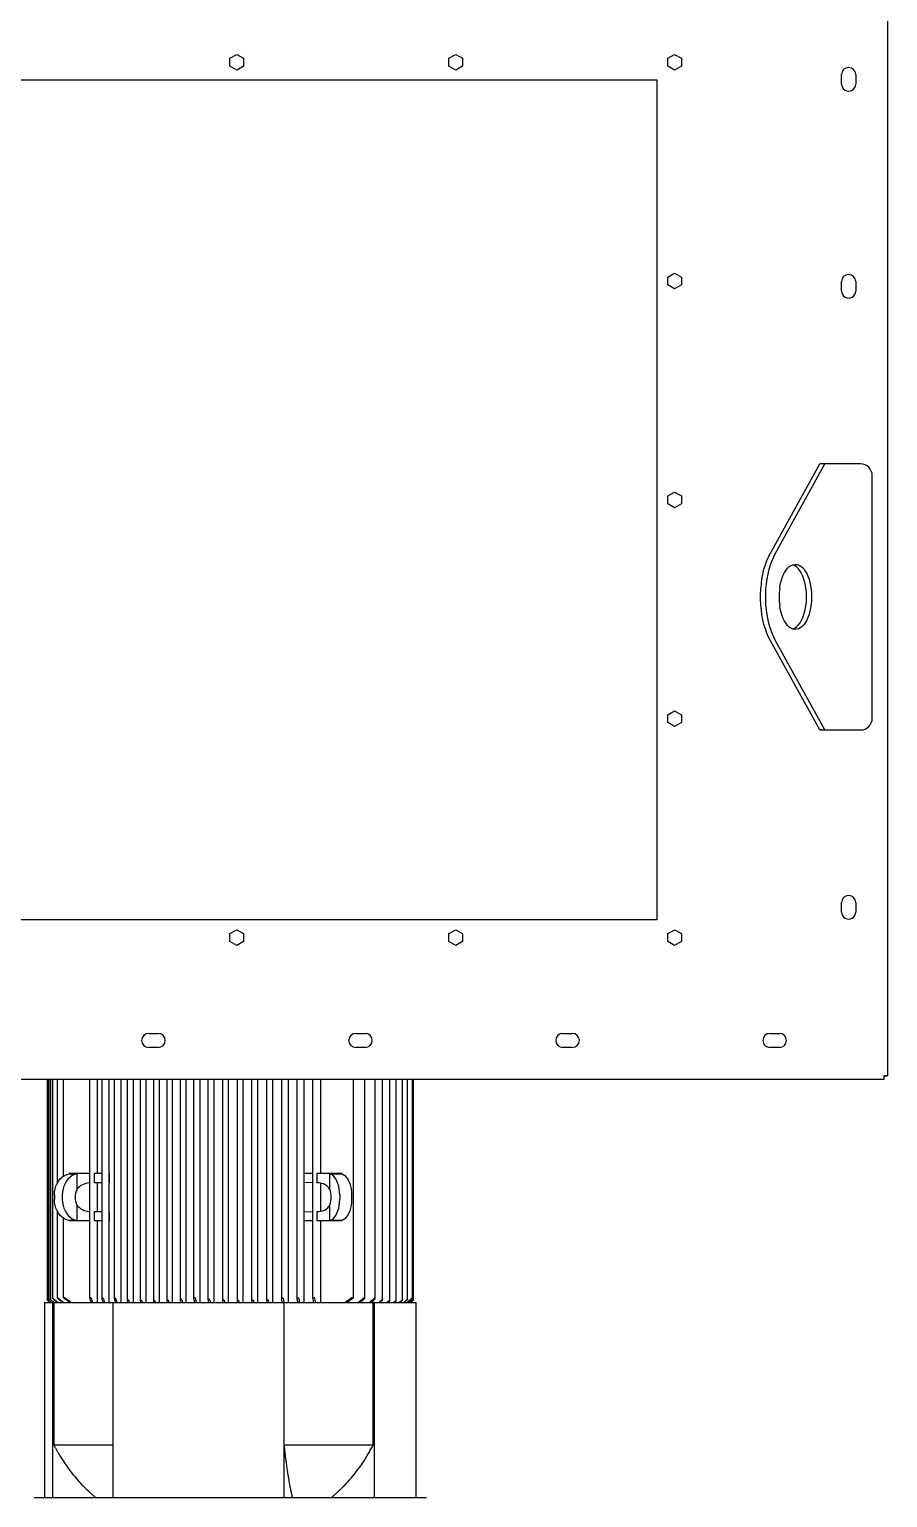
# Model space of a CAD drawing. Extents: x 28911 to 70911, y -59 to 29641.
# Drawn here: x 62774 to 63499, y 18962 to 20203 of the extents above; entities that cross this region are included whole.
import ezdxf

# ---------------------------------------------------------------- set-up
doc = ezdxf.new("R2010")
doc.units = 0
doc.header["$LTSCALE"] = 300
doc.header["$MEASUREMENT"] = 0
doc.styles.get("Standard").update_dxf_attribs({"font": 'STANDARD'})
doc.dimstyles.new('sc1a50_pollici', dxfattribs={"dimscale": 50, "dimtxt": 3, "dimasz": 3, "dimexe": 0, "dimexo": 0, "dimgap": 1, "dimtad": 1, "dimzin": 12, "dimdsep": 46, "dimtxsty": 'Standard', "dimblk": 'CLOSEDBLANK', "dimcen": 1, "dimclrd": 253, "dimclre": 253, "dimclrt": 2, "dimadec": 0, "dimazin": 3, "dimtfac": 1, "dimtmove": 0, "dimatfit": 1, "dimldrblk": 'CLOSEDBLANK', "dimfxl": 1, "dimtolj": 1, "dimtzin": 0, "dimarcsym": 0})

# ---------------------------------------------------------------- blocks, each defined once
blk = doc.blocks.new('A$Cedfd1987')
at = {"color": 7, "linetype": 'Continuous', "lineweight": 25}
for p, q in [((-421, 1533), (558.9, 1533)), ((558.9, 1530), (558.9, 1533)), ((559, 1529.9), (562, 1529.9)), ((562, 1529.9), (562, -404.9)), ((256.5, 1520), (51.5, 1520)), ((-287.5, 1506), (-279.5, 1506)), ((-112.5, 1506), (-104.5, 1506)), ((41.5, 1510), (41.5, 1480.1)), ((266.5, 1480.1), (266.5, 1510)), ((412.5, 1506), (420.5, 1506)), ((-279.5, 1494), (-287.5, 1494)), ((-104.5, 1494), (-112.5, 1494)), ((420.5, 1494), (412.5, 1494)), ((41.5, 1480), (41.5, 1477)), ((116.9, 1438.2), (41.6, 1480)), ((41.6, 1480), (41.6, 1479.4)), ((41.6, 1479.4), (41.6, 1475.6)), ((266.4, 1480), (191.1, 1438.2)), ((266.4, 1479.4), (266.4, 1480)), ((266.4, 1475.6), (266.4, 1479.4)), ((266.5, 1477), (266.5, 1480)), ((116.9, 1433.9), (41.6, 1475.6)), ((266.4, 1475.6), (191.1, 1433.9)), ((146.5, 1441.8), (146.5, 1441.8)), ((161.5, 1441.8), (161.5, 1441.8)), ((523, 1433.5), (523, 1441.5)), ((535, 1441.5), (535, 1433.5)), ((-304.6, 1353), (-301.3, 1358.7)), ((-301.3, 1358.7), (-294.7, 1358.7)), ((-294.7, 1358.7), (-291.4, 1353)), ((-119.6, 1353), (-116.3, 1358.7)), ((-116.3, 1358.7), (-109.7, 1358.7)), ((-109.7, 1358.7), (-106.4, 1353)), ((65.4, 1353), (68.7, 1358.7)), ((68.7, 1358.7), (75.3, 1358.7)), ((75.3, 1358.7), (78.6, 1353)), ((250.4, 1353), (253.7, 1358.7)), ((253.7, 1358.7), (260.3, 1358.7)), ((260.3, 1358.7), (263.6, 1353)), ((435.4, 1353), (438.7, 1358.7)), ((438.7, 1358.7), (445.3, 1358.7)), ((445.3, 1358.7), (448.6, 1353)), ((-301.3, 1347.2), (-304.6, 1353)), ((-294.7, 1347.2), (-301.3, 1347.2)), ((-291.4, 1353), (-294.7, 1347.2)), ((-116.3, 1347.2), (-119.6, 1353)), ((-109.7, 1347.2), (-116.3, 1347.2)), ((-106.4, 1353), (-109.7, 1347.2)), ((68.7, 1347.2), (65.4, 1353)), ((75.3, 1347.2), (68.7, 1347.2)), ((78.6, 1353), (75.3, 1347.2)), ((253.7, 1347.2), (250.4, 1353)), ((260.3, 1347.2), (253.7, 1347.2)), ((263.6, 1353), (260.3, 1347.2)), ((438.7, 1347.2), (435.4, 1353)), ((445.3, 1347.2), (438.7, 1347.2)), ((448.6, 1353), (445.3, 1347.2)), ((-283, 1338), (427, 1338)), ((-283, 628), (-283, 1338)), ((427, 1338), (427, 628)), ((523, 1258.5), (523, 1266.5)), ((535, 1266.5), (535, 1258.5)), ((-304.6, 1168), (-301.3, 1173.7)), ((-301.3, 1162.2), (-304.6, 1168)), ((-301.3, 1173.7), (-294.7, 1173.7)), ((-294.7, 1173.7), (-291.4, 1168)), ((-291.4, 1168), (-294.7, 1162.2)), ((435.4, 1168), (438.7, 1173.7)), ((438.7, 1162.2), (435.4, 1168)), ((438.7, 1173.7), (445.3, 1173.7)), ((445.3, 1173.7), (448.6, 1168)), ((448.6, 1168), (445.3, 1162.2)), ((-294.7, 1162.2), (-301.3, 1162.2)), ((445.3, 1162.2), (438.7, 1162.2)), ((915.5, 945.4), (915.5, 1143.4)), ((748.4, 1132.3), (562, 1132.3)), ((747.8, 1131.9), (562, 1131.9)), ((746.5, 1131.4), (562, 1131.4)), ((915.5, 1134.5), (750.5, 1134.5)), ((750.5, 1099.4), (750.5, 1134.5)), ((747.9, 1127.3), (562, 1127.3)), ((748.4, 1123), (562, 1123)), ((748.9, 1117.7), (562, 1117.7)), ((748.6, 1112.4), (562, 1112.4)), ((748.2, 1106.2), (562, 1106.2)), ((746.9, 1099.9), (562, 1099.9)), ((915.5, 1099.4), (750.5, 1099.4)), ((750.5, 1099.4), (750.5, 1098.3)), ((870.8, 1098.3), (750.5, 1098.3)), ((750.5, 1022.8), (750.5, 1098.3)), ((870.8, 1022.8), (870.8, 1098.3)), ((523, 1083.5), (523, 1091.5)), ((535, 1091.5), (535, 1083.5)), ((746.6, 1091.2), (562, 1091.2)), ((746.5, 1081.5), (562, 1081.5)), ((746.5, 1091.2), (746.5, 1090.7)), ((746.5, 1081.5), (746.5, 1080.7)), ((746.5, 1080.7), (746.5, 1079.9)), ((641.5, 1071.6), (641.5, 1061.6)), ((641.5, 1071.6), (641.8, 1071.6)), ((641.8, 1061.6), (641.8, 1071.6)), ((659.5, 1079.9), (663.5, 1079.9)), ((659.5, 1069.9), (663.5, 1069.9)), ((681.2, 1071.6), (681.2, 1061.6)), ((681.2, 1071.6), (681.5, 1071.6)), ((681.5, 1071.6), (681.5, 1061.6)), ((641.5, 1061.6), (641.8, 1061.6)), ((641.5, 1061.6), (641.5, 1050.5)), ((654.9, 1061.6), (641.8, 1061.6)), ((681.2, 1061.6), (668.1, 1061.6)), ((681.2, 1061.6), (681.5, 1061.6)), ((681.5, 1061.6), (681.5, 1050.5)), ((562, 1053.7), (641.5, 1053.7)), ((562, 1046.9), (746.7, 1046.9)), ((641.5, 1050.5), (649.5, 1050.5)), ((641.5, 1046.9), (641.5, 1039.6)), ((649.4, 1046.9), (649.2, 1039.6)), ((649.5, 1052.2), (649.5, 1050.5)), ((649.6, 1053.7), (673.4, 1053.7)), ((673.5, 1050.5), (673.5, 1052.2)), ((673.5, 1050.5), (681.5, 1050.5)), ((673.8, 1039.6), (673.6, 1046.9)), ((681.5, 1053.7), (750.5, 1053.7)), ((681.5, 1046.9), (681.5, 1039.6)), ((746.5, 1048.5), (746.5, 1048.3)), ((746.5, 1048.3), (746.5, 1046.9)), ((641.5, 1040), (562, 1040)), ((562, 1033.6), (747.4, 1033.6)), ((641.5, 1039.6), (649.2, 1039.6)), ((673.8, 1040), (649.2, 1040)), ((673.8, 1039.6), (681.5, 1039.6)), ((750.5, 1040), (681.5, 1040)), ((746.5, 1035), (746.5, 1034.3)), ((750.5, 1026.6), (562, 1026.6)), ((562, 1020.6), (747.7, 1020.6)), ((750.5, 1022.8), (870.8, 1022.8)), ((750.5, 1022.8), (750.5, 1022.6)), ((750.5, 1022.6), (915.5, 1022.6)), ((750.5, 878.6), (750.5, 1022.6)), ((750.5, 1013.5), (562, 1013.5)), ((562, 1008.1), (748.9, 1008.1)), ((750.5, 1000.7), (562, 1000.7)), ((562, 995.5), (749.3, 995.5)), ((-304.6, 983), (-301.3, 988.7)), ((-301.3, 977.2), (-304.6, 983)), ((-301.3, 988.7), (-294.7, 988.7)), ((-294.7, 988.7), (-291.4, 983)), ((-291.4, 983), (-294.7, 977.2)), ((435.4, 983), (438.7, 988.7)), ((438.7, 977.2), (435.4, 983)), ((438.7, 988.7), (445.3, 988.7)), ((445.3, 988.7), (448.6, 983)), ((448.6, 983), (445.3, 977.2)), ((750.5, 988.2), (562, 988.2)), ((562, 983.2), (749.5, 983.2)), ((-294.7, 977.2), (-301.3, 977.2)), ((445.3, 977.2), (438.7, 977.2)), ((750.5, 975.9), (562, 975.9)), ((562, 970.8), (749, 970.8)), ((750.5, 963.8), (562, 963.8)), ((562, 958.6), (748.4, 958.6)), ((750.5, 951.9), (562, 951.9)), ((562, 946.5), (747.1, 946.5)), ((915.5, 811.6), (915.5, 945.4)), ((750.5, 940.2), (562, 940.2)), ((562, 935.1), (748.3, 935.1)), ((750.5, 928.7), (562, 928.7)), ((562, 923.7), (748.8, 923.7)), ((523, 908.5), (523, 916.5)), ((535, 916.5), (535, 908.5)), ((750.5, 917.5), (562, 917.5)), ((562, 912.5), (749.3, 912.5)), ((750.5, 906.4), (562, 906.4)), ((562, 901.3), (748.9, 901.3)), ((750.5, 895.7), (562, 895.7)), ((562, 890.3), (748.4, 890.3)), ((750.5, 885.2), (562, 885.2)), ((562, 879.3), (747, 879.3)), ((641.5, 875), (562, 875)), ((649.1, 875.4), (641.5, 875.4)), ((641.5, 875.4), (641.5, 874.9)), ((641.5, 874.9), (649.1, 874.9)), ((649.1, 875.4), (649.1, 874.9)), ((673.9, 875), (649.1, 875)), ((681.5, 875.4), (673.9, 875.4)), ((673.9, 874.9), (673.9, 875.4)), ((673.9, 874.9), (681.5, 874.9)), ((681.5, 875.4), (681.5, 874.9)), ((750.5, 875), (681.5, 875)), ((746.5, 869.4), (746.5, 868.8)), ((915.5, 878.6), (750.5, 878.6)), ((750.5, 828.2), (750.5, 878.6)), ((870.8, 828.2), (870.8, 878.6)), ((562, 868.8), (746.6, 868.8)), ((641.5, 865.2), (562, 865.2)), ((562, 858.5), (746.5, 858.5)), ((641.5, 868.8), (641.5, 862.3)), ((641.5, 862.3), (649.4, 862.3)), ((641.5, 858.5), (641.5, 847.9)), ((649.3, 868.8), (649.4, 862.3)), ((673.6, 865.2), (649.4, 865.2)), ((673.6, 862.3), (673.7, 868.8)), ((673.6, 862.3), (681.5, 862.3)), ((681.5, 868.8), (681.5, 862.3)), ((750.5, 865.2), (681.5, 865.2)), ((681.5, 858.5), (681.5, 847.9)), ((746.5, 859.8), (746.5, 858.5)), ((641.5, 847.9), (641.8, 847.9)), ((641.5, 847.9), (641.5, 841.2)), ((641.8, 847.9), (654.9, 847.9)), ((641.8, 841.2), (641.8, 847.9)), ((668.1, 847.9), (681.2, 847.9)), ((681.2, 847.9), (681.2, 841.2)), ((681.2, 847.9), (681.5, 847.9)), ((681.5, 847.9), (681.5, 841.2)), ((562, 836.3), (643.9, 836.3)), ((641.5, 841.2), (641.8, 841.2)), ((659.5, 835.5), (663.5, 835.5)), ((679.1, 836.3), (746.5, 836.3)), ((681.2, 841.2), (681.5, 841.2)), ((746.5, 837.6), (746.5, 836.9)), ((746.5, 836.9), (746.5, 836.3)), ((562, 831.2), (649.7, 831.2)), ((562, 827.2), (746.8, 827.2)), ((562, 825.6), (748.1, 825.6)), ((562, 824), (748.5, 824)), ((562, 823.4), (748.9, 823.4)), ((562, 822.7), (748.4, 822.7)), ((659.5, 828.8), (663.5, 828.8)), ((673.3, 831.2), (746.5, 831.2)), ((746.5, 831.5), (746.5, 831.2)), ((750.5, 828.2), (870.8, 828.2)), ((750.5, 828.2), (750.5, 827.1)), ((750.5, 827.1), (915.5, 827.1)), ((750.5, 820.5), (750.5, 827.1)), ((750.5, 820.5), (915.5, 820.5))]:
    blk.add_line(p, q, dxfattribs=at)
at = {"color": 7, "linetype": 'Continuous', "lineweight": 25, "flags": 128}
for points in [[(146.5, 1441.8), (143.5, 1442.3), (140.7, 1443), (138, 1443.8), (135.6, 1444.8), (133.4, 1445.9), (131.4, 1447.2), (129.8, 1448.5), (128.4, 1449.9), (127.4, 1451.4), (126.8, 1453), (126.5, 1454.5), (126.6, 1456.1), (127, 1457.7), (127.8, 1459.2), (128.9, 1460.7), (130.4, 1462.1), (132.2, 1463.4), (134.2, 1464.6), (136.5, 1465.6), (139.1, 1466.6), (141.8, 1467.3), (144.7, 1467.9), (147.8, 1468.4), (150.9, 1468.7), (154, 1468.8), (157.1, 1468.7), (160.2, 1468.4), (163.3, 1467.9), (166.2, 1467.3), (168.9, 1466.6), (171.5, 1465.6), (173.8, 1464.6), (175.8, 1463.4), (177.6, 1462.1), (179.1, 1460.7), (180.2, 1459.2), (181, 1457.7), (181.4, 1456.1), (181.5, 1454.5), (181.2, 1453), (180.6, 1451.4), (179.6, 1449.9), (178.2, 1448.5), (176.6, 1447.2), (174.6, 1445.9), (172.4, 1444.8), (170, 1443.8), (167.3, 1443), (164.5, 1442.3), (161.5, 1441.8)], [(181.2, 1452.8), (181, 1453.3), (180.2, 1454.9), (179.1, 1456.3), (177.6, 1457.7), (175.8, 1459), (173.8, 1460.2), (171.5, 1461.3), (168.9, 1462.2), (166.2, 1463), (163.3, 1463.6), (160.2, 1464.1), (157.1, 1464.3), (154, 1464.4), (150.9, 1464.3), (147.8, 1464.1), (144.7, 1463.6), (141.8, 1463), (139.1, 1462.2), (136.5, 1461.3), (134.2, 1460.2), (132.2, 1459), (130.4, 1457.7), (128.9, 1456.3), (127.8, 1454.9), (127, 1453.3), (126.8, 1452.8)], [(191.1, 1438.2), (188, 1436.7), (184.7, 1435.3), (181.1, 1434), (177.3, 1432.9), (173.3, 1431.9), (169.2, 1431.2), (164.9, 1430.6), (160.6, 1430.2), (156.2, 1430), (151.8, 1430), (147.4, 1430.2), (143.1, 1430.6), (138.8, 1431.2), (134.7, 1431.9), (130.7, 1432.9), (126.9, 1434), (123.3, 1435.3), (120, 1436.7), (116.9, 1438.2)], [(191.1, 1433.9), (188, 1432.4), (184.7, 1430.9), (181.1, 1429.7), (177.3, 1428.5), (173.3, 1427.6), (169.2, 1426.8), (164.9, 1426.3), (160.6, 1425.9), (156.2, 1425.7), (151.8, 1425.7), (147.4, 1425.9), (143.1, 1426.3), (138.8, 1426.8), (134.7, 1427.6), (130.7, 1428.5), (126.9, 1429.7), (123.3, 1430.9), (120, 1432.4), (116.9, 1433.9)], [(641.8, 1071.6), (642.3, 1072.9), (643.3, 1074.2), (644.5, 1075.5), (646.1, 1076.6), (647.9, 1077.5), (649.9, 1078.4), (652.1, 1079), (654.5, 1079.5), (657, 1079.8), (659.5, 1079.9)], [(659.5, 1069.9), (657, 1069.8), (654.5, 1069.6), (652.1, 1069.1), (649.9, 1068.4), (647.9, 1067.6), (646.1, 1066.6), (644.5, 1065.5), (643.3, 1064.3), (642.3, 1063), (641.8, 1061.6)], [(663.5, 1079.9), (666, 1079.8), (668.5, 1079.5), (670.9, 1079), (673.1, 1078.4), (675.1, 1077.5), (676.9, 1076.6), (678.5, 1075.5), (679.7, 1074.2), (680.7, 1072.9), (681.2, 1071.6)], [(681.2, 1061.6), (680.7, 1063), (679.7, 1064.3), (678.5, 1065.5), (676.9, 1066.6), (675.1, 1067.6), (673.1, 1068.4), (670.9, 1069.1), (668.5, 1069.6), (666, 1069.8), (663.5, 1069.9)], [(641.8, 847.9), (642.3, 845.9), (643.3, 843.9), (644.5, 842.1), (646.1, 840.5), (647.9, 839), (649.9, 837.8), (652.1, 836.8), (654.5, 836.1), (657, 835.6), (659.5, 835.5)], [(663.5, 835.5), (666, 835.6), (668.5, 836.1), (670.9, 836.8), (673.1, 837.8), (675.1, 839), (676.9, 840.5), (678.5, 842.1), (679.7, 843.9), (680.7, 845.9), (681.2, 847.9)], [(659.5, 828.8), (657, 828.9), (654.5, 829.4), (652.1, 830.1), (649.9, 831.1), (647.9, 832.3), (646.1, 833.8), (644.5, 835.4), (643.3, 837.3), (642.3, 839.2), (641.8, 841.2)], [(681.2, 841.2), (680.7, 839.2), (679.7, 837.3), (678.5, 835.4), (676.9, 833.8), (675.1, 832.3), (673.1, 831.1), (670.9, 830.1), (668.5, 829.4), (666, 828.9), (663.5, 828.8)]]:
    blk.add_lwpolyline(points, dxfattribs=at)
at = {"color": 7, "linetype": 'Continuous', "lineweight": 25}
for centre, radius, start, end in [((51.5, 1510), 10, 90, 180), ((256.5, 1510), 10, 0, 90), ((-287.5, 1500), 6, 90, 270), ((-279.5, 1500), 6, 270, 90), ((-112.5, 1500), 6, 90, 270), ((-104.5, 1500), 6, 270, 90), ((412.5, 1500), 6, 90, 270), ((420.5, 1500), 6, 270, 90), ((154, 1495.2), 53.9, 261.9993, 278.0007), ((529, 1441.5), 6, 0, 180), ((529, 1433.5), 6, 180, 0), ((529, 1266.5), 6, 0, 180), ((529, 1258.5), 6, 180, 0), ((700.7, 1086.7), 64.1, 39.0772, 43.5336), ((700.7, 1086.4), 64.1, 39.0772, 43.5336), ((700.6, 1088.5), 64.2, 38.9779, 41.7969), ((700.7, 1088.4), 64.1, 38.9997, 41.6815), ((700.2, 1089.5), 64.4, 38.7015, 40.9053), ((700.3, 1089.4), 64.4, 38.746, 40.6768), ((700.6, 1083.6), 64.2, 38.9779, 41.7969), ((700.7, 1084), 64.1, 38.9997, 41.6815), ((700.2, 1079.9), 64.4, 38.7015, 40.9053), ((700.3, 1080.4), 64.4, 38.746, 40.6768), ((698.5, 1069.6), 65.6, 37.5696, 39.6828), ((697.2, 1063.8), 66.5, 36.7969, 38.841), ((699.5, 1075.2), 64.9, 38.2379, 39.816), ((698.6, 1070.4), 65.6, 37.6654, 39.2305), ((699.6, 1075.9), 64.8, 38.3066, 39.477), ((529, 1091.5), 6, 0, 180), ((529, 1083.5), 6, 180, 0), ((661.5, 1042.6), 20.1, 70.7459, 109.2541), ((728.7, 1091), 85.3, 283.7684, 284.7768), ((728.5, 1083), 88.4, 283.3761, 284.3854), ((728.9, 1080.4), 87.3, 283.5899, 284.3425), ((728.8, 1071.7), 89.5, 283.32, 284.0618), ((729, 1069.4), 88.7, 283.478, 284.0311), ((728.3, 1062.9), 92.9, 282.8285, 283.8341), ((728.5, 1060.8), 92.3, 282.9313, 283.8154), ((727.9, 1053.5), 95.6, 282.4387, 283.697), ((727.9, 1051.7), 95.3, 282.4891, 283.6883), ((726.8, 1046.4), 100.5, 281.7033, 283.6268), ((726.8, 1044.9), 100.5, 281.7033, 283.6268), ((727.9, 1028.5), 95.6, 282.4387, 283.697), ((727.9, 1029.7), 95.3, 282.4891, 283.6883), ((529, 916.5), 6, 0, 180), ((728.3, 1014.3), 92.9, 282.8285, 283.8341), ((728.5, 1015.2), 92.3, 282.9313, 283.8154), ((529, 908.5), 6, 180, 0), ((728.8, 999.6), 89.5, 283.3199, 284.0619), ((729, 1000.2), 88.7, 283.478, 284.0312), ((728.5, 987.3), 88.4, 283.3761, 284.3854), ((728.9, 987.7), 87.3, 283.5897, 284.3427), ((728.7, 974.7), 85.3, 283.7684, 284.7768), ((661.5, 860.3), 14, 241.7552, 298.2448), ((700.2, 865.5), 64.4, 319.0947, 321.2985), ((697.2, 868.2), 66.5, 321.159, 323.2031), ((698.5, 866.5), 65.6, 320.3172, 322.4304), ((698.6, 866.3), 65.6, 320.7695, 322.3346), ((699.5, 865.5), 64.9, 320.184, 321.7621), ((699.6, 865.5), 64.8, 320.523, 321.6934)]:
    blk.add_arc(centre, radius, start, end, dxfattribs=at)
for centre, major_axis, ratio, start_param, end_param in [((702.2, 1061.7), (-5, 66.3), 0.932331, 5.30968, 5.358636), ((665.7, 1017.4), (72, 90.8), 0.750027, 6.070073, 6.13231), ((688, 1040.1), (40.9, 74.9), 0.862353, 5.889334, 5.948702), ((747.1, 1090.5), (-0.66, 0.703), 0.401231, 6.118214, 6.16222), ((667.6, 990), (59.1, 107), 0.71086, 5.907846, 5.984427), ((680.4, 1018.9), (46.9, 87.5), 0.793681, 5.886633, 5.96406), ((669.1, 993.8), (57.8, 104.4), 0.720416, 5.908157, 5.979292), ((680.8, 1021), (47, 86.3), 0.799334, 5.893497, 5.956121), ((661.5, 1052.2), (12, 0), 0.944091, 2.156482, 3.141593), ((661.5, 1052.2), (12, 0), 0.944091, 0, 0.985111), ((667.6, 1066.2), (96.3, -6.8), 0.225015, 5.687331, 5.763912), ((669.1, 1064.1), (94.9, -6.4), 0.224142, 5.686841, 5.757976), ((747.1, 1034.4), (-0.57, 0.644), 0.67634, 1.177692, 1.221697), ((680.4, 1049.2), (83.8, -3.8), 0.219553, 5.635052, 5.712478), ((680.8, 1047.4), (83.4, -3.6), 0.218323, 5.647418, 5.710039), ((665.7, 1038.2), (99.1, -5.9), 0.201797, 5.68837, 5.750607), ((688, 1032.3), (76.4, -2.1), 0.212053, 5.616622, 5.675991), ((702.2, 1018.2), (62, 0.1), 0.211564, 5.556119, 5.605075), ((688, 892.5), (76.4, -2.1), 0.212053, 5.616622, 5.675991), ((702.2, 899), (62, 0.1), 0.21166, 5.556144, 5.6051), ((747.1, 869.6), (0.654, 0.699), 0.422981, 2.147292, 2.191298), ((680.4, 882.9), (83.8, -3.8), 0.219559, 5.635008, 5.712441), ((665.7, 895.5), (99.1, -5.9), 0.201821, 5.68838, 5.750617), ((680.8, 884), (83.4, -3.6), 0.218327, 5.647394, 5.710018), ((661.5, 858.8), (0, 13.1), 0.917179, 1.596305, 2.555907), ((661.5, 858.8), (0, 13.1), 0.917179, 3.727278, 4.686881), ((667.6, 876.4), (96.3, -6.8), 0.225015, 5.687331, 5.763912), ((669.1, 877.2), (94.9, -6.4), 0.224142, 5.686841, 5.757976), ((667.7, 927.4), (-59, 107), 0.710977, 3.440543, 3.517141), ((680.4, 903.2), (-46.9, 87.5), 0.793681, 3.460718, 3.538145), ((669.1, 924.3), (-57.8, 104.4), 0.720416, 3.445486, 3.516621), ((665.7, 909.4), (-72, 90.8), 0.750022, 3.292473, 3.354711), ((680.8, 901.7), (-47, 86.3), 0.799307, 3.468592, 3.531213), ((747.1, 832), (0.704, 0.741), 0.18939, 3.469973, 3.513979), ((688, 887.3), (-40.8, 74.9), 0.862363, 3.47611, 3.535479), ((702.2, 869.8), (5, 66.3), 0.932317, 4.065963, 4.114919)]:
    blk.add_ellipse(centre, major_axis=major_axis, ratio=ratio, start_param=start_param, end_param=end_param, dxfattribs=at)
for points, knots in [([(558.9, 1533), (558.9, 1533), (558.9, 1532.4), (558.9, 1530.8), (558.9, 1529.9)], [0, 0, 0, 0, 0.03258679, 0.07603585, 0.07603585, 0.07603585, 0.07603585]), ([(558.9, 1529.9), (559.8, 1529.9), (561.4, 1529.9), (562, 1529.9), (562, 1529.9)], [-0.07603585, -0.07603585, -0.07603585, -0.07603585, -0.03258679, 0, 0, 0, 0]), ([(41.6, 1480), (41.5, 1480), (41.4, 1480), (41.5, 1480), (41.5, 1480), (41.5, 1480.1)], [0, 0, 0, 0, 0.285714, 0.571429, 1, 1, 1, 1]), ([(266.4, 1480), (266.5, 1480), (266.6, 1480), (266.5, 1480), (266.5, 1480), (266.5, 1480.1)], [0, 0, 0, 0, 0.285714, 0.571429, 1, 1, 1, 1]), ([(41.5, 1477), (41.5, 1476.8), (41.5, 1476.2), (41.5, 1475.8), (41.6, 1475.6)], [0, 0, 0, 0, 0.464283, 1, 1, 1, 1]), ([(266.5, 1477), (266.5, 1476.8), (266.5, 1476.2), (266.5, 1475.8), (266.4, 1475.6)], [0, 0, 0, 0, 0.464259, 1, 1, 1, 1]), ([(746.5, 1131.4), (746.5, 1131.4), (746.5, 1131.4), (746.6, 1131.3), (746.7, 1131.1), (747, 1130.8), (747.1, 1130.6), (747.2, 1130.5)], [0, 0, 0, 0, 0.095006, 0.316176, 0.539231, 0.765221, 1, 1, 1, 1]), ([(747.2, 1130.8), (747.2, 1130.9), (747.1, 1130.9), (747, 1131.1), (746.9, 1131.2), (746.7, 1131.3), (746.7, 1131.3), (746.6, 1131.4), (746.6, 1131.4), (746.6, 1131.4)], [-0.1389503, -0.1389503, -0.1389503, -0.1389503, -0.1203772, -0.1203772, -0.079861, -0.079861, -0.0507151, -0.0507151, -0.0346219, -0.0346219, -0.0346219, -0.0346219]), ([(748.5, 1131.3), (748.4, 1131.3), (748.4, 1131.3), (748.3, 1131.5), (748.2, 1131.6), (748.1, 1131.7), (748, 1131.8), (747.9, 1131.8), (747.9, 1131.9), (747.9, 1131.9), (747.8, 1131.9), (747.8, 1131.9), (747.8, 1131.9), (747.8, 1131.9), (747.8, 1131.9), (747.8, 1131.9), (747.8, 1131.9), (747.9, 1131.9), (747.9, 1131.8), (747.9, 1131.8), (748, 1131.6), (748.1, 1131.6), (748.2, 1131.4), (748.3, 1131.3), (748.5, 1131.1), (748.5, 1131.1), (748.6, 1131)], [-0.6756283, -0.6756283, -0.6756283, -0.6756283, -0.6669232, -0.6669232, -0.6265449, -0.6265449, -0.5969464, -0.5969464, -0.568379, -0.568379, -0.5545614, -0.5545614, -0.5446944, -0.5446944, -0.5446944, -0.5353207, -0.5353207, -0.5221049, -0.5221049, -0.4956467, -0.4956467, -0.4637326, -0.4637326, -0.4185508, -0.4185508, -0.4025862, -0.4025862, -0.4025862, -0.4025862]), ([(748.9, 1131.7), (748.9, 1131.7), (748.9, 1131.7), (748.8, 1131.8), (748.7, 1131.9), (748.6, 1132), (748.6, 1132.1), (748.5, 1132.2), (748.4, 1132.2), (748.4, 1132.2), (748.4, 1132.3), (748.4, 1132.3), (748.4, 1132.3), (748.4, 1132.3), (748.4, 1132.3), (748.4, 1132.3), (748.4, 1132.3), (748.4, 1132.3), (748.4, 1132.2), (748.4, 1132.2), (748.4, 1132.2), (748.5, 1132.1), (748.6, 1132), (748.6, 1131.9), (748.8, 1131.7), (748.9, 1131.6), (749.1, 1131.4), (749.1, 1131.4), (749.1, 1131.4)], [-0.6673738, -0.6673738, -0.6673738, -0.6673738, -0.6672965, -0.6672965, -0.6276595, -0.6276595, -0.5982803, -0.5982803, -0.5697397, -0.5697397, -0.5557906, -0.5557906, -0.5457913, -0.5457913, -0.5457913, -0.5432265, -0.5432265, -0.5326634, -0.5326634, -0.5190394, -0.5190394, -0.4902051, -0.4902051, -0.4550604, -0.4550604, -0.4063988, -0.4063988, -0.3936816, -0.3936816, -0.3936816, -0.3936816]), ([(747.9, 1127.2), (747.9, 1127.2), (747.8, 1127.3), (747.8, 1127.2), (747.9, 1127.1), (748, 1126.9), (748.2, 1126.6), (748.4, 1126.4), (748.5, 1126.4)], [0, 0, 0, 0, 0.0748693, 0.1881329, 0.3015981, 0.528171, 0.7586454, 1, 1, 1, 1]), ([(748.6, 1126.6), (748.5, 1126.7), (748.5, 1126.8), (748.3, 1126.9), (748.2, 1127), (748.1, 1127.1), (748, 1127.2), (748, 1127.2), (748, 1127.2), (747.9, 1127.2)], [-0.1463821, -0.1463821, -0.1463821, -0.1463821, -0.1222287, -0.1222287, -0.0818504, -0.0818504, -0.0522519, -0.0522519, -0.043537, -0.043537, -0.043537, -0.043537]), ([(748.4, 1123), (748.4, 1123), (748.4, 1123), (748.4, 1122.9), (748.4, 1122.8), (748.5, 1122.6), (748.7, 1122.3), (748.8, 1122.2), (748.9, 1122.1)], [0, 0, 0, 0, 0.077406, 0.192407, 0.307376, 0.535883, 0.767169, 1, 1, 1, 1]), ([(749.1, 1122.4), (749, 1122.4), (749, 1122.5), (748.8, 1122.7), (748.7, 1122.8), (748.6, 1122.9), (748.6, 1122.9), (748.5, 1122.9), (748.5, 1122.9), (748.5, 1122.9)], [-0.1520205, -0.1520205, -0.1520205, -0.1520205, -0.1215051, -0.1215051, -0.0818682, -0.0818682, -0.0524889, -0.0524889, -0.0494017, -0.0494017, -0.0494017, -0.0494017]), ([(749.7, 1117.1), (749.6, 1117.2), (749.5, 1117.3), (749.3, 1117.4), (749.3, 1117.5), (749.1, 1117.6), (749.1, 1117.7), (749, 1117.7), (748.9, 1117.7), (748.9, 1117.7), (748.9, 1117.7), (748.9, 1117.7), (748.9, 1117.6), (748.9, 1117.6), (748.9, 1117.6), (748.9, 1117.6), (748.9, 1117.6), (748.9, 1117.6), (748.9, 1117.5), (748.9, 1117.5), (748.9, 1117.4), (749, 1117.4), (749.1, 1117.2), (749.2, 1117.1), (749.3, 1116.9), (749.3, 1116.9), (749.4, 1116.8)], [-0.1587518, -0.1587518, -0.1587518, -0.1587518, -0.1215952, -0.1215952, -0.0823111, -0.0823111, -0.0529333, -0.0529333, -0.0242705, -0.0242705, -0.0101439, -0.0101439, 0, 0, 0, 0.0029838, 0.0029838, 0.0124704, 0.0124704, 0.0257394, 0.0257394, 0.0545029, 0.0545029, 0.0890507, 0.0890507, 0.1132535, 0.1132535, 0.1132535, 0.1132535]), ([(749, 1105.6), (749, 1105.6), (749, 1105.6), (748.9, 1105.7), (748.8, 1105.9), (748.6, 1106), (748.5, 1106.1), (748.4, 1106.2), (748.3, 1106.2), (748.2, 1106.2), (748.2, 1106.2), (748.2, 1106.1), (748.1, 1106.1), (748.1, 1106.1), (748.1, 1106.1), (748.1, 1106.1), (748.1, 1106), (748.1, 1106), (748.1, 1106), (748.1, 1106), (748.2, 1105.9), (748.2, 1105.9), (748.2, 1105.8), (748.2, 1105.7), (748.4, 1105.5), (748.4, 1105.4), (748.5, 1105.3), (748.5, 1105.3), (748.5, 1105.3)], [-0.1757942, -0.1757942, -0.1757942, -0.1757942, -0.1714688, -0.1714688, -0.121462, -0.121462, -0.0816731, -0.0816731, -0.0522951, -0.0522951, -0.0238094, -0.0238094, -0.009937, -0.009937, 0, 0, 0, 0.0027078, 0.0027078, 0.0119578, 0.0119578, 0.0273138, 0.0273138, 0.056198, 0.056198, 0.0916791, 0.0916791, 0.098464, 0.098464, 0.098464, 0.098464]), ([(749.4, 1111.8), (749.3, 1111.9), (749.2, 1112.1), (749, 1112.2), (748.9, 1112.3), (748.8, 1112.4), (748.7, 1112.4), (748.6, 1112.4), (748.6, 1112.4), (748.6, 1112.4), (748.6, 1112.4), (748.5, 1112.4), (748.5, 1112.4), (748.5, 1112.3), (748.5, 1112.3), (748.5, 1112.3), (748.5, 1112.3), (748.5, 1112.3), (748.6, 1112.2), (748.6, 1112.2), (748.6, 1112.1), (748.6, 1112), (748.8, 1111.9), (748.8, 1111.8), (748.9, 1111.6), (749, 1111.6), (749, 1111.5)], [-0.1671105, -0.1671105, -0.1671105, -0.1671105, -0.121537, -0.121537, -0.0820211, -0.0820211, -0.0526418, -0.0526418, -0.0240587, -0.0240587, -0.0100487, -0.0100487, 0, 0, 0, 0.0023045, 0.0023045, 0.0128461, 0.0128461, 0.0263074, 0.0263074, 0.055103, 0.055103, 0.0899853, 0.0899853, 0.1059216, 0.1059216, 0.1059216, 0.1059216]), ([(747.8, 1099.3), (747.8, 1099.4), (747.7, 1099.4), (747.6, 1099.6), (747.5, 1099.7), (747.2, 1099.8), (747.2, 1099.9), (747, 1099.9), (747, 1099.9), (746.9, 1099.9), (746.8, 1099.9), (746.8, 1099.9), (746.8, 1099.8), (746.8, 1099.8), (746.8, 1099.8), (746.8, 1099.8), (746.8, 1099.8), (746.8, 1099.8), (746.8, 1099.7), (746.8, 1099.7), (746.8, 1099.7), (746.8, 1099.6), (746.8, 1099.5), (746.9, 1099.4), (747, 1099.3), (747, 1099.2), (747.1, 1099.1), (747.1, 1099.1), (747.1, 1099)], [-0.1887397, -0.1887397, -0.1887397, -0.1887397, -0.1752825, -0.1752825, -0.1221574, -0.1221574, -0.0809862, -0.0809862, -0.0513688, -0.0513688, -0.0230489, -0.0230489, -0.0095811, -0.0095811, 0, 0, 0, 0.0028077, 0.0028077, 0.0117501, 0.0117501, 0.0243104, 0.0243104, 0.0524223, 0.0524223, 0.0858691, 0.0858691, 0.0912229, 0.0912229, 0.0912229, 0.0912229]), ([(915.5, 1062.8), (915.2, 1063.1), (914.7, 1063.7), (914, 1064.6), (913.2, 1065.5), (912.4, 1066.4), (911.6, 1067.3), (910.8, 1068.2), (909.9, 1069.1), (909.1, 1070), (908.2, 1070.8), (907.3, 1071.7), (906.5, 1072.6), (904.2, 1074.9), (900.4, 1078.4), (894.7, 1083.1), (888.5, 1087.8), (883.5, 1091.1), (880, 1093.2), (878.2, 1094.3), (876.4, 1095.3), (874.6, 1096.3), (872.7, 1097.4), (871.4, 1098), (870.8, 1098.3)], [0, 0, 0, 0, 0.020528, 0.041193, 0.061995, 0.082935, 0.104014, 0.125231, 0.146586, 0.168081, 0.189715, 0.211489, 0.233403, 0.255458, 0.377619, 0.504226, 0.640398, 0.781464, 0.817165, 0.853152, 0.889429, 0.925994, 0.962851, 1, 1, 1, 1]), ([(747.5, 1090.6), (747.4, 1090.7), (747.4, 1090.7), (747.2, 1090.9), (747.1, 1091), (746.9, 1091.2), (746.8, 1091.2), (746.7, 1091.2), (746.6, 1091.2), (746.5, 1091.2), (746.5, 1091.2), (746.5, 1091.2)], [-0.1951069, -0.1951069, -0.1951069, -0.1951069, -0.1728265, -0.1728265, -0.1203593, -0.1203593, -0.079778, -0.079778, -0.0506341, -0.0506341, -0.0443977, -0.0443977, -0.0443977, -0.0443977]), ([(746.5, 1090.7), (746.5, 1090.6), (746.6, 1090.6), (746.6, 1090.5), (746.7, 1090.4), (746.7, 1090.3)], [0, 0, 0, 0, 0.1835743, 0.1835743, 0.4298653, 0.4298653, 0.4298653, 0.4298653]), ([(746.8, 1080.9), (746.8, 1081), (746.7, 1081.1), (746.7, 1081.1), (746.7, 1081.1), (746.6, 1081.1), (746.6, 1081.2), (746.6, 1081.2), (746.5, 1081.2), (746.5, 1081.3), (746.5, 1081.3), (746.5, 1081.3), (746.5, 1081.3)], [-0.20633632, -0.20633632, -0.20633632, -0.20633632, -0.18433551, -0.18433551, -0.18433551, -0.17407611, -0.17407611, -0.17407611, -0.15786406, -0.15786406, -0.15786406, -0.15645183, -0.15645183, -0.15645183, -0.15645183]), ([(746.5, 1046.9), (746.6, 1046.9), (746.6, 1046.9), (746.8, 1046.9), (746.8, 1046.9), (746.8, 1046.9)], [-0.41267791, -0.41267791, -0.41267791, -0.41267791, -0.38249216, -0.38249216, -0.36560108, -0.36560108, -0.36560108, -0.36560108]), ([(746.7, 1035.1), (746.7, 1035.1), (746.6, 1035.1), (746.6, 1035), (746.5, 1035), (746.5, 1035)], [0, 0, 0, 0, 0.2468284, 0.2468284, 0.4308367, 0.4308367, 0.4308367, 0.4308367]), ([(746.5, 1034.2), (746.5, 1034.2), (746.5, 1034.2), (746.6, 1034.1), (746.7, 1034), (746.9, 1033.8), (747, 1033.7), (747.2, 1033.6), (747.3, 1033.6), (747.4, 1033.6), (747.5, 1033.6), (747.5, 1033.7)], [-0.518281, -0.518281, -0.518281, -0.518281, -0.5092801, -0.5092801, -0.4748714, -0.4748714, -0.4246552, -0.4246552, -0.3813903, -0.3813903, -0.3699638, -0.3699638, -0.3699638, -0.3699638]), ([(747.1, 1022.1), (747.1, 1022.1), (747.1, 1022.1), (747, 1022), (747, 1022), (746.9, 1021.9), (746.8, 1021.8), (746.8, 1021.7), (746.8, 1021.7), (746.8, 1021.6), (746.8, 1021.6), (746.8, 1021.6), (746.8, 1021.6), (746.8, 1021.5), (746.8, 1021.5), (746.8, 1021.5), (746.8, 1021.4), (746.8, 1021.4), (746.8, 1021.2), (746.9, 1021.2), (747, 1021), (747, 1020.9), (747.2, 1020.8), (747.3, 1020.7), (747.5, 1020.6), (747.7, 1020.6), (747.8, 1020.6), (747.8, 1020.6), (747.8, 1020.6)], [-0.6445276, -0.6445276, -0.6445276, -0.6445276, -0.6330931, -0.6330931, -0.6034757, -0.6034757, -0.5751558, -0.5751558, -0.5616881, -0.5616881, -0.5521069, -0.5521069, -0.5521069, -0.5492992, -0.5492992, -0.5403568, -0.5403568, -0.5277965, -0.5277965, -0.4996847, -0.4996847, -0.4662378, -0.4662378, -0.4179871, -0.4179871, -0.3758931, -0.3758931, -0.371221, -0.371221, -0.371221, -0.371221]), ([(870.8, 1022.8), (871.2, 1022.9), (871.9, 1023), (873, 1023.1), (874, 1023.2), (875.1, 1023.3), (876.1, 1023.4), (877.2, 1023.5), (879.1, 1023.7), (881.8, 1024.1), (885.8, 1024.6), (890.2, 1025.2), (895.2, 1025.9), (900.4, 1026.8), (904.5, 1027.5), (907.3, 1028.1), (909.1, 1028.4), (910.8, 1028.8), (912.4, 1029.2), (914, 1029.5), (915, 1029.7), (915.5, 1029.9)], [0, 0, 0, 0, 0.021139, 0.042192, 0.063158, 0.084039, 0.104834, 0.125544, 0.146169, 0.218686, 0.289884, 0.394278, 0.495784, 0.622387, 0.744549, 0.788515, 0.831922, 0.874772, 0.917066, 0.958808, 1, 1, 1, 1]), ([(748.5, 1009.5), (748.5, 1009.5), (748.5, 1009.5), (748.4, 1009.5), (748.3, 1009.4), (748.2, 1009.3), (748.2, 1009.3), (748.2, 1009.1), (748.1, 1009.1), (748.1, 1009), (748.1, 1009), (748.1, 1009), (748.1, 1009), (748.1, 1008.9), (748.1, 1008.9), (748.1, 1008.9), (748.2, 1008.8), (748.2, 1008.7), (748.2, 1008.6), (748.2, 1008.5), (748.4, 1008.4), (748.4, 1008.3), (748.6, 1008.1), (748.7, 1008.1), (748.9, 1008.1), (749, 1008.1), (749, 1008.1)], [-0.6455772, -0.6455772, -0.6455772, -0.6455772, -0.6288486, -0.6288486, -0.5994706, -0.5994706, -0.5709849, -0.5709849, -0.5571125, -0.5571125, -0.5471755, -0.5471755, -0.5471755, -0.5444677, -0.5444677, -0.5352177, -0.5352177, -0.5198617, -0.5198617, -0.4909775, -0.4909775, -0.4554964, -0.4554964, -0.4062801, -0.4062801, -0.3712992, -0.3712992, -0.3712992, -0.3712992]), ([(749, 997), (748.9, 997), (748.9, 997), (748.8, 996.9), (748.7, 996.9), (748.6, 996.7), (748.6, 996.7), (748.6, 996.5), (748.6, 996.5), (748.5, 996.4), (748.5, 996.4), (748.5, 996.4), (748.5, 996.3), (748.5, 996.3), (748.5, 996.3), (748.5, 996.3), (748.6, 996.2), (748.6, 996.1), (748.6, 996), (748.6, 995.9), (748.8, 995.8), (748.8, 995.7), (749, 995.6), (749.1, 995.5), (749.3, 995.5), (749.3, 995.5), (749.4, 995.5)], [-0.6505482, -0.6505482, -0.6505482, -0.6505482, -0.6267176, -0.6267176, -0.5973383, -0.5973383, -0.5687552, -0.5687552, -0.5547452, -0.5547452, -0.5446965, -0.5446965, -0.5446965, -0.542392, -0.542392, -0.5318504, -0.5318504, -0.518389, -0.518389, -0.4895935, -0.4895935, -0.4547111, -0.4547111, -0.4064879, -0.4064879, -0.3774957, -0.3774957, -0.3774957, -0.3774957]), ([(749.4, 984.6), (749.3, 984.6), (749.2, 984.6), (749.1, 984.5), (749.1, 984.5), (749, 984.3), (748.9, 984.3), (748.9, 984.1), (748.9, 984.1), (748.9, 984), (748.9, 984), (748.9, 983.9), (748.9, 983.9), (748.9, 983.9), (748.9, 983.9), (748.9, 983.8), (748.9, 983.8), (748.9, 983.7), (748.9, 983.6), (749, 983.5), (749.1, 983.4), (749.2, 983.3), (749.3, 983.2), (749.4, 983.2), (749.6, 983.2), (749.6, 983.2), (749.7, 983.2)], [-0.6558191, -0.6558191, -0.6558191, -0.6558191, -0.6249394, -0.6249394, -0.5955616, -0.5955616, -0.5668988, -0.5668988, -0.5527722, -0.5527722, -0.5426283, -0.5426283, -0.5426283, -0.5396445, -0.5396445, -0.5301579, -0.5301579, -0.5168889, -0.5168889, -0.4881254, -0.4881254, -0.4535776, -0.4535776, -0.4060848, -0.4060848, -0.3837878, -0.3837878, -0.3837878, -0.3837878]), ([(748.9, 972.3), (748.9, 972.3), (748.9, 972.3), (748.8, 972.3), (748.7, 972.2), (748.6, 972.1), (748.6, 972.1), (748.5, 971.9), (748.4, 971.8), (748.4, 971.7), (748.4, 971.7), (748.4, 971.6), (748.4, 971.6), (748.4, 971.5), (748.4, 971.5), (748.4, 971.5), (748.4, 971.5), (748.4, 971.4), (748.4, 971.3), (748.4, 971.3), (748.4, 971.2), (748.5, 971.1), (748.6, 971), (748.6, 970.9), (748.8, 970.8), (748.9, 970.8), (749.1, 970.8), (749.1, 970.8), (749.1, 970.8)], [-0.6673738, -0.6673738, -0.6673738, -0.6673738, -0.6672965, -0.6672965, -0.6276595, -0.6276595, -0.5982803, -0.5982803, -0.5697397, -0.5697397, -0.5557906, -0.5557906, -0.5457913, -0.5457913, -0.5457913, -0.5432265, -0.5432265, -0.5326634, -0.5326634, -0.5190394, -0.5190394, -0.4902051, -0.4902051, -0.4550604, -0.4550604, -0.4063988, -0.4063988, -0.3936816, -0.3936816, -0.3936816, -0.3936816]), ([(748.5, 960.1), (748.4, 960.1), (748.4, 960.1), (748.3, 960.1), (748.2, 960), (748.1, 959.9), (748, 959.9), (747.9, 959.7), (747.9, 959.6), (747.9, 959.5), (747.8, 959.4), (747.8, 959.4), (747.8, 959.3), (747.8, 959.3), (747.8, 959.3), (747.8, 959.2), (747.8, 959.2), (747.9, 959.1), (747.9, 959), (747.9, 958.9), (748, 958.8), (748.1, 958.8), (748.2, 958.7), (748.3, 958.6), (748.5, 958.6), (748.5, 958.6), (748.6, 958.7)], [-0.6756283, -0.6756283, -0.6756283, -0.6756283, -0.6669232, -0.6669232, -0.6265449, -0.6265449, -0.5969464, -0.5969464, -0.568379, -0.568379, -0.5545614, -0.5545614, -0.5446944, -0.5446944, -0.5446944, -0.5353207, -0.5353207, -0.5221049, -0.5221049, -0.4956467, -0.4956467, -0.4637326, -0.4637326, -0.4185508, -0.4185508, -0.4025862, -0.4025862, -0.4025862, -0.4025862]), ([(747.2, 948), (747.2, 948), (747.1, 948), (747, 947.9), (746.9, 947.9), (746.7, 947.7), (746.7, 947.7), (746.6, 947.5), (746.6, 947.4), (746.5, 947.3), (746.5, 947.2), (746.5, 947.2), (746.5, 947.1), (746.5, 947.1), (746.5, 947.1), (746.5, 947.1), (746.5, 947.1), (746.5, 947), (746.5, 947), (746.5, 946.9), (746.6, 946.8), (746.6, 946.7), (746.7, 946.6), (746.8, 946.6), (747, 946.5), (747.1, 946.5), (747.2, 946.5), (747.2, 946.5), (747.2, 946.5)], [-0.1389503, -0.1389503, -0.1389503, -0.1389503, -0.1203772, -0.1203772, -0.079861, -0.079861, -0.0507151, -0.0507151, -0.0227816, -0.0227816, -0.0094905, -0.0094905, 0, 0, 0, 0.0021589, 0.0021589, 0.0121373, 0.0121373, 0.024985, 0.024985, 0.0534635, 0.0534635, 0.0877565, 0.0877565, 0.1377104, 0.1377104, 0.1392588, 0.1392588, 0.1392588, 0.1392588]), ([(748.6, 936.6), (748.5, 936.6), (748.5, 936.6), (748.3, 936.5), (748.2, 936.4), (748.1, 936.3), (748, 936.2), (747.9, 936.1), (747.9, 936), (747.9, 935.8), (747.8, 935.8), (747.8, 935.7), (747.8, 935.7), (747.8, 935.6), (747.8, 935.6), (747.8, 935.6), (747.8, 935.5), (747.9, 935.5), (747.9, 935.4), (747.9, 935.3), (748, 935.2), (748.1, 935.2), (748.2, 935.1), (748.3, 935.1), (748.4, 935.1), (748.5, 935.1), (748.5, 935.1)], [-0.1463821, -0.1463821, -0.1463821, -0.1463821, -0.1222287, -0.1222287, -0.0818504, -0.0818504, -0.0522519, -0.0522519, -0.0236846, -0.0236846, -0.009867, -0.009867, 0, 0, 0, 0.0093737, 0.0093737, 0.0225896, 0.0225896, 0.0490477, 0.0490477, 0.0809618, 0.0809618, 0.1261437, 0.1261437, 0.1278714, 0.1278714, 0.1278714, 0.1278714]), ([(749.1, 925.2), (749, 925.2), (749, 925.2), (748.8, 925.1), (748.7, 925), (748.6, 924.8), (748.6, 924.8), (748.5, 924.6), (748.4, 924.5), (748.4, 924.4), (748.4, 924.3), (748.4, 924.3), (748.4, 924.2), (748.4, 924.2), (748.4, 924.2), (748.4, 924.2), (748.4, 924.1), (748.4, 924.1), (748.4, 924), (748.4, 924), (748.4, 923.9), (748.5, 923.9), (748.6, 923.8), (748.6, 923.7), (748.8, 923.7), (748.8, 923.7), (748.9, 923.7)], [-0.1520205, -0.1520205, -0.1520205, -0.1520205, -0.1215051, -0.1215051, -0.0818682, -0.0818682, -0.0524889, -0.0524889, -0.0239484, -0.0239484, -0.0099992, -0.0099992, 0, 0, 0, 0.0025649, 0.0025649, 0.013128, 0.013128, 0.0267519, 0.0267519, 0.0555862, 0.0555862, 0.0907309, 0.0907309, 0.1216297, 0.1216297, 0.1216297, 0.1216297]), ([(749.7, 914), (749.6, 914), (749.5, 913.9), (749.3, 913.8), (749.3, 913.8), (749.1, 913.6), (749.1, 913.5), (749, 913.4), (748.9, 913.3), (748.9, 913.1), (748.9, 913.1), (748.9, 913), (748.9, 913), (748.9, 913), (748.9, 912.9), (748.9, 912.9), (748.9, 912.9), (748.9, 912.9), (748.9, 912.8), (748.9, 912.8), (748.9, 912.7), (749, 912.6), (749.1, 912.5), (749.2, 912.5), (749.3, 912.5), (749.3, 912.5), (749.4, 912.5)], [-0.1587518, -0.1587518, -0.1587518, -0.1587518, -0.1215952, -0.1215952, -0.0823111, -0.0823111, -0.0529333, -0.0529333, -0.0242705, -0.0242705, -0.0101439, -0.0101439, 0, 0, 0, 0.0029838, 0.0029838, 0.0124704, 0.0124704, 0.0257394, 0.0257394, 0.0545029, 0.0545029, 0.0890507, 0.0890507, 0.1132535, 0.1132535, 0.1132535, 0.1132535]), ([(749.4, 902.8), (749.3, 902.8), (749.2, 902.7), (749, 902.6), (748.9, 902.5), (748.8, 902.4), (748.7, 902.3), (748.6, 902.1), (748.6, 902), (748.6, 901.9), (748.6, 901.8), (748.5, 901.8), (748.5, 901.7), (748.5, 901.7), (748.5, 901.7), (748.5, 901.7), (748.5, 901.7), (748.5, 901.6), (748.6, 901.6), (748.6, 901.5), (748.6, 901.5), (748.6, 901.4), (748.8, 901.3), (748.8, 901.3), (748.9, 901.3), (749, 901.3), (749, 901.3)], [-0.1671105, -0.1671105, -0.1671105, -0.1671105, -0.121537, -0.121537, -0.0820211, -0.0820211, -0.0526418, -0.0526418, -0.0240587, -0.0240587, -0.0100487, -0.0100487, 0, 0, 0, 0.0023045, 0.0023045, 0.0128461, 0.0128461, 0.0263074, 0.0263074, 0.055103, 0.055103, 0.0899853, 0.0899853, 0.1059216, 0.1059216, 0.1059216, 0.1059216]), ([(749, 891.8), (749, 891.8), (749, 891.8), (748.9, 891.8), (748.8, 891.7), (748.6, 891.6), (748.5, 891.5), (748.4, 891.3), (748.3, 891.2), (748.2, 891), (748.2, 891), (748.2, 890.8), (748.1, 890.8), (748.1, 890.7), (748.1, 890.7), (748.1, 890.7), (748.1, 890.7), (748.1, 890.6), (748.1, 890.6), (748.1, 890.6), (748.2, 890.5), (748.2, 890.5), (748.2, 890.4), (748.2, 890.4), (748.4, 890.3), (748.4, 890.3), (748.5, 890.3), (748.5, 890.3), (748.5, 890.3)], [-0.1757942, -0.1757942, -0.1757942, -0.1757942, -0.1714688, -0.1714688, -0.121462, -0.121462, -0.0816731, -0.0816731, -0.0522951, -0.0522951, -0.0238094, -0.0238094, -0.009937, -0.009937, 0, 0, 0, 0.0027078, 0.0027078, 0.0119578, 0.0119578, 0.0273138, 0.0273138, 0.056198, 0.056198, 0.0916791, 0.0916791, 0.098464, 0.098464, 0.098464, 0.098464]), ([(747.5, 870.3), (747.4, 870.3), (747.4, 870.3), (747.2, 870.2), (747.1, 870.1), (746.9, 869.9), (746.8, 869.8), (746.7, 869.6), (746.6, 869.6), (746.5, 869.5), (746.5, 869.4), (746.5, 869.4)], [-0.1951069, -0.1951069, -0.1951069, -0.1951069, -0.1728265, -0.1728265, -0.1203593, -0.1203593, -0.079778, -0.079778, -0.0506341, -0.0506341, -0.0443977, -0.0443977, -0.0443977, -0.0443977]), ([(747.8, 880.8), (747.8, 880.8), (747.7, 880.8), (747.6, 880.7), (747.5, 880.7), (747.2, 880.5), (747.2, 880.4), (747, 880.2), (747, 880.1), (746.9, 880), (746.8, 879.9), (746.8, 879.8), (746.8, 879.7), (746.8, 879.7), (746.8, 879.6), (746.8, 879.6), (746.8, 879.6), (746.8, 879.6), (746.8, 879.6), (746.8, 879.5), (746.8, 879.5), (746.8, 879.5), (746.8, 879.4), (746.9, 879.4), (747, 879.3), (747, 879.3), (747.1, 879.3), (747.1, 879.3), (747.1, 879.3)], [-0.1887397, -0.1887397, -0.1887397, -0.1887397, -0.1752825, -0.1752825, -0.1221574, -0.1221574, -0.0809862, -0.0809862, -0.0513688, -0.0513688, -0.0230489, -0.0230489, -0.0095811, -0.0095811, 0, 0, 0, 0.0028077, 0.0028077, 0.0117501, 0.0117501, 0.0243104, 0.0243104, 0.0524223, 0.0524223, 0.0858691, 0.0858691, 0.0912229, 0.0912229, 0.0912229, 0.0912229]), ([(746.5, 868.8), (746.5, 868.8), (746.6, 868.8), (746.6, 868.8), (746.7, 868.8), (746.7, 868.8)], [0, 0, 0, 0, 0.1835743, 0.1835743, 0.4298653, 0.4298653, 0.4298653, 0.4298653]), ([(746.8, 860), (746.8, 860), (746.7, 859.9), (746.6, 859.9), (746.5, 859.9), (746.5, 859.8)], [-0.20633632, -0.20633632, -0.20633632, -0.20633632, -0.17407611, -0.17407611, -0.15645183, -0.15645183, -0.15645183, -0.15645183]), ([(870.8, 828.2), (871.2, 828.4), (871.9, 828.8), (873, 829.4), (874, 829.9), (875.1, 830.5), (876.1, 831.1), (877.2, 831.7), (879.1, 832.8), (881.8, 834.4), (885.8, 837), (890.2, 840), (895.2, 843.9), (900.4, 848.2), (904.5, 852), (907.3, 854.8), (909.1, 856.6), (910.8, 858.4), (912.4, 860.2), (914, 862), (915, 863.2), (915.5, 863.8)], [0, 0, 0, 0, 0.021139, 0.042192, 0.063158, 0.084039, 0.104834, 0.125544, 0.146169, 0.218686, 0.289884, 0.394278, 0.495784, 0.622387, 0.744549, 0.788515, 0.831922, 0.874772, 0.917066, 0.958808, 1, 1, 1, 1]), ([(746.5, 836.8), (746.6, 836.9), (746.6, 836.9), (746.8, 837.1), (746.8, 837.1), (746.8, 837.2)], [-0.4126779, -0.4126779, -0.4126779, -0.4126779, -0.38249215, -0.38249215, -0.36560107, -0.36560107, -0.36560107, -0.36560107]), ([(746.5, 831.2), (746.5, 831.2), (746.5, 831.2), (746.6, 831.3), (746.7, 831.3), (746.9, 831.5), (747, 831.6), (747.2, 831.8), (747.3, 831.9), (747.4, 832.1), (747.5, 832.1), (747.5, 832.1)], [-0.518281, -0.518281, -0.518281, -0.518281, -0.5092801, -0.5092801, -0.4748714, -0.4748714, -0.4246552, -0.4246552, -0.3813903, -0.3813903, -0.3699638, -0.3699638, -0.3699638, -0.3699638]), ([(746.7, 831.8), (746.7, 831.8), (746.6, 831.7), (746.6, 831.6), (746.5, 831.5), (746.5, 831.5)], [0, 0, 0, 0, 0.2468284, 0.2468284, 0.4308367, 0.4308367, 0.4308367, 0.4308367]), ([(747.1, 827.8), (747.1, 827.7), (747.1, 827.7), (747, 827.6), (747, 827.5), (746.9, 827.4), (746.8, 827.3), (746.8, 827.3), (746.8, 827.3), (746.8, 827.2), (746.8, 827.2), (746.8, 827.2), (746.8, 827.2), (746.8, 827.2), (746.8, 827.2), (746.8, 827.2), (746.8, 827.2), (746.8, 827.2), (746.8, 827.2), (746.9, 827.2), (747, 827.3), (747, 827.3), (747.2, 827.5), (747.3, 827.6), (747.5, 827.8), (747.7, 827.9), (747.8, 828), (747.8, 828.1), (747.8, 828.1)], [-0.6445276, -0.6445276, -0.6445276, -0.6445276, -0.6330931, -0.6330931, -0.6034757, -0.6034757, -0.5751558, -0.5751558, -0.5616881, -0.5616881, -0.5521069, -0.5521069, -0.5521069, -0.5492992, -0.5492992, -0.5403568, -0.5403568, -0.5277965, -0.5277965, -0.4996847, -0.4996847, -0.4662378, -0.4662378, -0.4179871, -0.4179871, -0.3758931, -0.3758931, -0.371221, -0.371221, -0.371221, -0.371221]), ([(748.5, 826.2), (748.5, 826.1), (748.5, 826.1), (748.4, 826), (748.3, 825.9), (748.2, 825.8), (748.2, 825.7), (748.2, 825.6), (748.1, 825.6), (748.1, 825.6), (748.1, 825.6), (748.1, 825.6), (748.1, 825.6), (748.1, 825.6), (748.1, 825.6), (748.1, 825.6), (748.2, 825.6), (748.2, 825.6), (748.2, 825.6), (748.2, 825.6), (748.4, 825.7), (748.4, 825.8), (748.6, 826), (748.7, 826.1), (748.9, 826.3), (749, 826.4), (749, 826.5)], [-0.6455772, -0.6455772, -0.6455772, -0.6455772, -0.6288486, -0.6288486, -0.5994706, -0.5994706, -0.5709849, -0.5709849, -0.5571125, -0.5571125, -0.5471755, -0.5471755, -0.5471755, -0.5444677, -0.5444677, -0.5352177, -0.5352177, -0.5198617, -0.5198617, -0.4909775, -0.4909775, -0.4554964, -0.4554964, -0.4062801, -0.4062801, -0.3712992, -0.3712992, -0.3712992, -0.3712992]), ([(748.9, 823.3), (748.8, 823.3), (748.7, 823.1), (748.5, 822.9), (748.4, 822.7), (748.4, 822.7), (748.4, 822.7)], [0, 0, 0, 0, 0.290818, 0.579785, 0.865323, 1, 1, 1, 1]), ([(749, 824.6), (748.9, 824.5), (748.9, 824.5), (748.8, 824.3), (748.7, 824.3), (748.6, 824.1), (748.6, 824.1), (748.6, 824), (748.6, 824), (748.5, 824), (748.5, 824), (748.5, 824), (748.5, 824), (748.5, 824), (748.5, 824), (748.5, 824), (748.6, 824), (748.6, 824), (748.6, 824), (748.6, 824), (748.8, 824.1), (748.8, 824.2), (749, 824.4), (749.1, 824.5), (749.3, 824.7), (749.3, 824.8), (749.4, 824.9)], [-0.6505482, -0.6505482, -0.6505482, -0.6505482, -0.6267176, -0.6267176, -0.5973383, -0.5973383, -0.5687552, -0.5687552, -0.5547452, -0.5547452, -0.5446965, -0.5446965, -0.5446965, -0.542392, -0.542392, -0.5318504, -0.5318504, -0.518389, -0.518389, -0.4895935, -0.4895935, -0.4547111, -0.4547111, -0.4064879, -0.4064879, -0.3774957, -0.3774957, -0.3774957, -0.3774957]), ([(749.4, 824), (749.3, 823.9), (749.2, 823.8), (749.1, 823.7), (749.1, 823.6), (749, 823.5), (748.9, 823.4), (748.9, 823.4), (748.9, 823.4), (748.9, 823.4), (748.9, 823.4), (748.9, 823.4), (748.9, 823.4), (748.9, 823.4), (748.9, 823.4), (748.9, 823.4), (748.9, 823.4), (748.9, 823.4), (748.9, 823.4), (749, 823.5), (749.1, 823.6), (749.2, 823.6), (749.3, 823.8), (749.4, 824), (749.6, 824.1), (749.6, 824.2), (749.7, 824.2)], [-0.6558191, -0.6558191, -0.6558191, -0.6558191, -0.6249394, -0.6249394, -0.5955616, -0.5955616, -0.5668988, -0.5668988, -0.5527722, -0.5527722, -0.5426283, -0.5426283, -0.5426283, -0.5396445, -0.5396445, -0.5301579, -0.5301579, -0.5168889, -0.5168889, -0.4881254, -0.4881254, -0.4535776, -0.4535776, -0.4060848, -0.4060848, -0.3837878, -0.3837878, -0.3837878, -0.3837878])]:
    blk.add_open_spline(points, degree=3, knots=knots, dxfattribs=at)
blk = doc.blocks.new('_ClosedBlank')
at = {"color": 0, "linetype": 'ByBlock', "lineweight": -2}
for p, q in [((-1, 0.1667), (0, 0)), ((-1, 0.1667), (-1, -0.1667)), ((0, 0), (-1, -0.1667))]:
    blk.add_line(p, q, dxfattribs=at)

msp = doc.modelspace()

# ---------------------------------------------------------------- block references
at = {"color": 1, "rotation": 270}
msp.add_blockref('A$Cedfd1987', (61965.933, 19877.689), dxfattribs=at)

# ---------------------------------------------------------------- leaders
msp.add_leader([(62816.362, 20891.998), (62251.465, 14097.084), (62256.349, 13741.156)], dimstyle='sc1a50_pollici', override={"dimtad": 0, "dimldrblk": 'Dot'})

doc.saveas('drawing.dxf')
